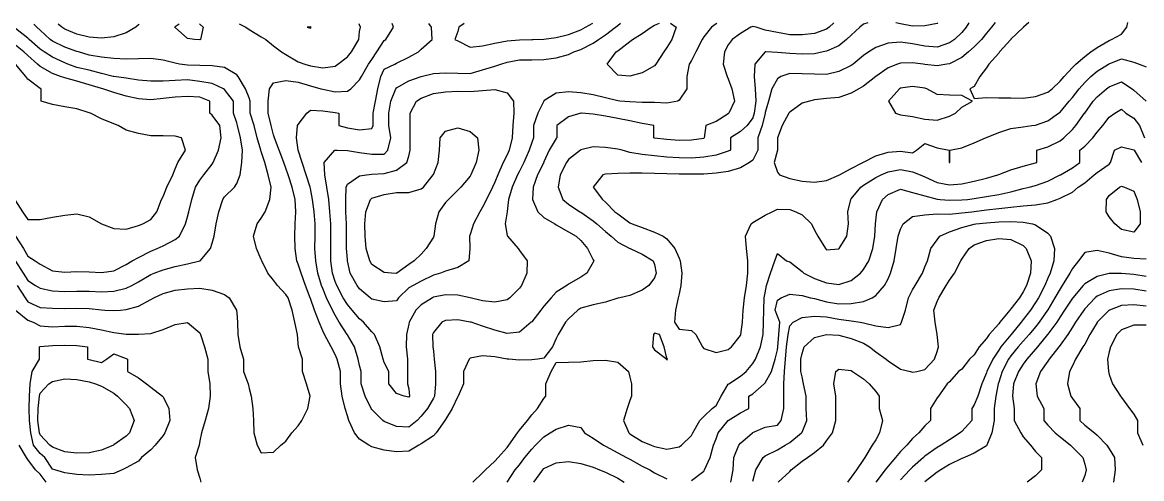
# Model space of a CAD drawing. Header units: inches. Extents: x 450896 to 463247, y 7386701 to 7399440.
# Drawn here: x 454049 to 456717, y 7398342 to 7399429 of the extents above; entities that cross this region are included whole.
import ezdxf

# ---------------------------------------------------------------- set-up
doc = ezdxf.new("R2010")
doc.units = ezdxf.units.IN
doc.header["$MEASUREMENT"] = 0

msp = doc.modelspace()

# ---------------------------------------------------------------- linework, layer by layer
for points, elevation in [([(454032.9, 7398860.1), (454051.4, 7398831.7), (454062.2, 7398814.2), (454080.3, 7398802.4), (454091.5, 7398795.8), (454120.7, 7398789.8), (454150, 7398788.3), (454179.3, 7398789.1), (454208.6, 7398788.7), (454237.9, 7398787.4), (454267.2, 7398788.4), (454296.5, 7398795.5), (454310.3, 7398802.4), (454325.8, 7398810.7), (454355, 7398828.5), (454362.9, 7398831.7), (454384.3, 7398839.7), (454413.6, 7398847.7), (454442.9, 7398853.8), (454472.2, 7398860.7), (454472.6, 7398861), (454497.1, 7398890.2), (454501.5, 7398903.2), (454506.3, 7398919.5), (454510.8, 7398948.8), (454517.4, 7398978.1), (454526.7, 7399007.4), (454530.8, 7399013.3), (454554.7, 7399036.7), (454560.1, 7399045.6), (454568, 7399066), (454572.1, 7399095.2), (454573.7, 7399124.5), (454569.1, 7399153.8), (454562.1, 7399183.1), (454560.1, 7399189.7), (454552.5, 7399212.4), (454552.5, 7399241.7), (454530.8, 7399269.5), (454528.4, 7399271), (454501.5, 7399283.1), (454472.2, 7399288.5), (454442.9, 7399291.9), (454413.6, 7399290.7), (454384.3, 7399288.8), (454355, 7399288.7), (454325.8, 7399291.6), (454296.5, 7399295.9), (454267.2, 7399299.8), (454265.3, 7399300.3), (454237.9, 7399307.3), (454208.6, 7399314.9), (454179.3, 7399321.9), (454157.4, 7399329.5), (454150, 7399332.4), (454120.7, 7399346.1), (454101.2, 7399358.8), (454091.5, 7399365.6), (454065.3, 7399388.1), (454062.2, 7399391.1), (454032.9, 7399414.8)], 820), ([(454037, 7398802.4), (454055.5, 7398773.1), (454062.2, 7398763.6), (454091.5, 7398750.2), (454120.7, 7398748.3), (454150, 7398747.6), (454179.3, 7398748.6), (454208.6, 7398747.6), (454237.9, 7398744.2), (454245.3, 7398743.8), (454267.2, 7398742.4), (454283.2, 7398743.8), (454296.5, 7398744.9), (454325.8, 7398753.2), (454355, 7398768.5), (454362.8, 7398773.1), (454384.3, 7398783), (454413.6, 7398790.9), (454442.9, 7398794.4), (454472.2, 7398795.8), (454501.5, 7398791.5), (454530.8, 7398781), (454542.3, 7398773.1), (454559.4, 7398743.8), (454560.1, 7398736.6), (454562, 7398714.5), (454562.8, 7398685.2), (454567.2, 7398655.9), (454576.5, 7398626.7), (454576.5, 7398597.4), (454586.9, 7398568.1), (454589.3, 7398556.5), (454594.5, 7398538.8), (454598, 7398509.5), (454600, 7398480.2), (454601.1, 7398450.9), (454608.8, 7398421.6), (454618.6, 7398403.3), (454647.9, 7398405.2), (454665.1, 7398421.6), (454677.2, 7398431.7), (454691.2, 7398450.9), (454706.5, 7398467.5), (454715.4, 7398480.2), (454729.2, 7398509.5), (454735.3, 7398538.8), (454726.3, 7398568.1), (454717.1, 7398597.4), (454717.1, 7398626.7), (454707.3, 7398655.9), (454706.5, 7398665.2), (454704.6, 7398685.2), (454698.7, 7398714.5), (454692.2, 7398743.8), (454682.2, 7398773.1), (454677.2, 7398781), (454656.9, 7398802.4), (454647.9, 7398815), (454634.5, 7398831.7), (454619.9, 7398861), (454618.6, 7398864.3), (454606.9, 7398890.2), (454600.2, 7398919.5), (454608.4, 7398948.8), (454618.6, 7398962.6), (454627.9, 7398978.1), (454638.9, 7399007.4), (454641.9, 7399036.7), (454635, 7399066), (454626.9, 7399095.2), (454618.6, 7399121.2), (454617.7, 7399124.5), (454608.9, 7399153.8), (454601.3, 7399183.1), (454592.1, 7399212.4), (454592.1, 7399241.7), (454589.3, 7399249.7), (454580.6, 7399271), (454563.3, 7399300.3), (454560.1, 7399304.2), (454530.8, 7399321.4), (454501.5, 7399325.6), (454472.2, 7399326.7), (454442.9, 7399326.9), (454423.2, 7399329.5), (454413.6, 7399331.6), (454384.3, 7399338.7), (454355, 7399342.9), (454325.8, 7399342.1), (454296.5, 7399341.2), (454267.2, 7399342.7), (454237.9, 7399345.9), (454208.6, 7399351.2), (454182.7, 7399358.8), (454179.3, 7399359.9), (454150, 7399369.8), (454120.7, 7399384.1), (454115.1, 7399388.1), (454091.5, 7399410.2), (454083.7, 7399417.4), (454076.4, 7399424.7)], 840), ([(454319.9, 7399417.4), (454296.5, 7399404.5), (454267.2, 7399394.3), (454237.9, 7399391.3), (454208.6, 7399393.7), (454179.3, 7399400.9), (454150, 7399412.9), (454143.5, 7399417.4), (454134.7, 7399424.8)], 860), ([(454327.5, 7399425.1), (454325.8, 7399423.2), (454319.9, 7399417.4)], 860), ([(454474, 7399388.1), (454472.2, 7399387.3), (454459.4, 7399388.1), (454442.9, 7399391), (454413.6, 7399416.7), (454412.7, 7399417.4), (454413.6, 7399419.3), (454422.4, 7399425.3)], 860), ([(454471.5, 7399425.4), (454472.2, 7399425), (454479.7, 7399417.4), (454474, 7399388.1)], 860), ([(454566, 7399425.5), (454581.8, 7399417.4), (454589.3, 7399411.9), (454618.6, 7399394.6), (454629.5, 7399388.1), (454647.9, 7399373.3), (454666.7, 7399358.8), (454677.2, 7399352.2), (454706.5, 7399335.3), (454722.4, 7399329.5), (454735.8, 7399325.2), (454765.1, 7399320.7), (454794.4, 7399324.4), (454801.2, 7399329.5), (454823.6, 7399347.1), (454833.4, 7399358.8), (454850.6, 7399388.1), (454852.9, 7399407.1), (454854.7, 7399417.4), (454852.9, 7399423.2), (454852, 7399426)], 840), ([(454994.2, 7398421.6), (454970.1, 7398407.5), (454940.8, 7398406.3), (454911.5, 7398409.6), (454882.2, 7398417.9), (454874.5, 7398421.6), (454852.9, 7398436.3), (454840.6, 7398450.9), (454827.4, 7398480.2), (454823.6, 7398491.5), (454818.1, 7398509.5), (454811.2, 7398538.8), (454807.6, 7398568.1), (454807.6, 7398597.4), (454799.6, 7398626.7), (454794.4, 7398638.1), (454784.8, 7398655.9), (454769.3, 7398685.2), (454765.1, 7398694.5), (454756.5, 7398714.5), (454745.6, 7398743.8), (454735.8, 7398771.3), (454735.1, 7398773.1), (454724.1, 7398802.4), (454713.3, 7398831.7), (454706.5, 7398853), (454703, 7398861), (454699.1, 7398890.2), (454698.2, 7398919.5), (454699.4, 7398948.8), (454701, 7398978.1), (454699, 7399007.4), (454692.3, 7399036.7), (454682.8, 7399066), (454677.2, 7399081.5), (454672.2, 7399095.2), (454660.8, 7399124.5), (454650, 7399153.8), (454647.9, 7399160.8), (454641.8, 7399183.1), (454635, 7399212.4), (454635, 7399241.7), (454637.9, 7399271), (454647.9, 7399285.1), (454677.2, 7399290.6), (454706.5, 7399286.8), (454735.8, 7399277.8), (454760.5, 7399271), (454765.1, 7399269.6), (454794.4, 7399263.3), (454823.6, 7399265.3), (454832, 7399271), (454852.9, 7399292.2), (454857.6, 7399300.3), (454874, 7399329.5), (454882.2, 7399340.6), (454893.6, 7399358.8), (454911.5, 7399385.7), (454915.3, 7399388.1), (454933.9, 7399417.4), (454930.5, 7399426.1)], 860), ([(454989.6, 7398480.2), (454970.1, 7398464.4), (454940.8, 7398466.6), (454911.5, 7398477.9), (454908.4, 7398480.2), (454882.2, 7398506.6), (454880.3, 7398509.5), (454866.1, 7398538.8), (454856.6, 7398568.1), (454856.6, 7398597.4), (454852.9, 7398611.8), (454849.4, 7398626.7), (454840.5, 7398655.9), (454823.6, 7398684.9), (454823.4, 7398685.2), (454804.1, 7398714.5), (454794.4, 7398731.6), (454788.4, 7398743.8), (454773.6, 7398773.1), (454765.1, 7398795), (454762.3, 7398802.4), (454753.5, 7398831.7), (454748.3, 7398861), (454746.4, 7398890.2), (454746.8, 7398919.5), (454746.7, 7398948.8), (454744.4, 7398978.1), (454740.8, 7399007.4), (454735.8, 7399033.4), (454735.1, 7399036.7), (454725.5, 7399066), (454716.1, 7399095.2), (454706.5, 7399124.4), (454706.4, 7399124.5), (454702.2, 7399153.8), (454704.5, 7399183.1), (454706.5, 7399185.4), (454727.4, 7399212.4), (454735.8, 7399220.3), (454765.1, 7399218.2), (454794.4, 7399214.3), (454803, 7399212.4), (454803, 7399183.1), (454823.6, 7399177.8), (454852.9, 7399173.2), (454882.2, 7399176), (454885.4, 7399183.1), (454885.4, 7399212.4), (454891, 7399241.7), (454896.1, 7399271), (454903.5, 7399300.3), (454911.5, 7399317.6), (454936.4, 7399329.5), (454940.8, 7399331.6), (454970.1, 7399346), (454992.9, 7399358.8), (454999.4, 7399365.2), (455025.6, 7399388.1), (455023.9, 7399417.4), (455017.8, 7399426.3)], 880), ([(454735.8, 7399415.6), (454737.2, 7399417.4), (454735.8, 7399418.4), (454727.5, 7399417.4), (454735.8, 7399415.6)], 820), ([(454971.5, 7398538.8), (454970.1, 7398536.5), (454958.8, 7398538.8), (454940.8, 7398545.1), (454922.6, 7398568.1), (454922.6, 7398597.4), (454911.5, 7398619.1), (454909.2, 7398626.7), (454901.2, 7398655.9), (454888.4, 7398685.2), (454882.2, 7398691.5), (454862.2, 7398714.5), (454852.9, 7398722.5), (454834.8, 7398743.8), (454823.6, 7398757), (454813.5, 7398773.1), (454798.2, 7398802.4), (454794.4, 7398811.8), (454787.9, 7398831.7), (454784.6, 7398861), (454784, 7398890.2), (454784.4, 7398919.5), (454784, 7398948.8), (454781.7, 7398978.1), (454779.2, 7399007.4), (454774.5, 7399036.7), (454770, 7399066), (454768.2, 7399095.2), (454794, 7399124.5), (454794.4, 7399124.7), (454799.6, 7399124.5), (454823.6, 7399123.8), (454852.9, 7399119.4), (454882.2, 7399115), (454911.5, 7399115.5), (454920, 7399124.5), (454927.3, 7399153.8), (454922.1, 7399183.1), (454922.1, 7399212.4), (454927.5, 7399241.7), (454938.8, 7399271), (454940.8, 7399273.5), (454970.1, 7399289.6), (454999.4, 7399300.2), (454999.6, 7399300.3), (455028.6, 7399307.6), (455057.9, 7399308.8), (455087.2, 7399308.2), (455116.5, 7399307.6), (455145.8, 7399315.8), (455175.1, 7399324.4), (455189.7, 7399329.5), (455204.4, 7399334.4), (455233.7, 7399339.9), (455262.9, 7399340.1), (455292.2, 7399341), (455321.5, 7399344.7), (455350.8, 7399352.9), (455363.2, 7399358.8), (455380.1, 7399364.6), (455409.4, 7399379.4), (455422, 7399388.1), (455438.7, 7399399.3), (455462.3, 7399417.4), (455468, 7399421.6), (455474.9, 7399427)], 900), ([(455704.5, 7399427.4), (455702.3, 7399426), (455691.4, 7399417.4), (455673, 7399394.4), (455669.1, 7399388.1), (455654.5, 7399358.8), (455643.7, 7399338.5), (455638.6, 7399329.5), (455632.3, 7399300.3), (455632.9, 7399271), (455614.4, 7399243.5), (455611.1, 7399241.7), (455585.1, 7399236.8), (455555.8, 7399238.3), (455526.5, 7399238.2), (455497.2, 7399239.6), (455473.3, 7399241.7), (455468, 7399242.2), (455438.7, 7399249.6), (455409.4, 7399256.1), (455380.1, 7399261.4), (455350.8, 7399263.9), (455321.5, 7399260.6), (455292.2, 7399242.1), (455291.9, 7399241.7), (455277.4, 7399212.4), (455266.9, 7399183.1), (455266.9, 7399153.8), (455262.9, 7399143), (455256.8, 7399124.5), (455244.3, 7399095.2), (455233.7, 7399074.5), (455229.4, 7399066), (455216.1, 7399036.7), (455207.6, 7399007.4), (455204.4, 7398978.4), (455204.3, 7398978.1), (455200.1, 7398948.8), (455204.4, 7398921.2), (455204.9, 7398919.5), (455230.9, 7398890.2), (455233.7, 7398885.8), (455251.9, 7398861), (455251, 7398831.7), (455238.3, 7398802.4), (455233.7, 7398796), (455210.5, 7398773.1), (455204.4, 7398768.1), (455175.1, 7398762.7), (455145.8, 7398765.7), (455116.7, 7398773.1), (455116.5, 7398773.1), (455087.2, 7398779.1), (455057.9, 7398779.9), (455028.6, 7398774.1), (455026.6, 7398773.1), (454999.4, 7398755.8), (454987, 7398743.8), (454971, 7398714.5), (454970.1, 7398710.5), (454964.4, 7398685.2), (454963.8, 7398655.9), (454966.9, 7398626.7), (454967.1, 7398597.4), (454967.1, 7398568.1), (454970.1, 7398556.4), (454971.5, 7398538.8)], 900), ([(455983.1, 7399427.9), (455971.5, 7399417.4), (455965.8, 7399413), (455936.6, 7399402.9), (455907.3, 7399399.2), (455878, 7399399.5), (455848.7, 7399405.2), (455819.4, 7399410.9), (455798, 7399417.4), (455790.1, 7399419.5), (455785.2, 7399417.4), (455760.8, 7399402.6), (455740.7, 7399388.1), (455731.5, 7399375.4), (455722.5, 7399358.8), (455719.1, 7399329.5), (455729, 7399300.3), (455731.5, 7399294.6), (455740, 7399271), (455745.9, 7399241.7), (455732.5, 7399212.4), (455731.5, 7399211.5), (455702.3, 7399192.9), (455677.9, 7399183.1), (455674.1, 7399153.8), (455673, 7399152.5), (455643.7, 7399148.4), (455614.4, 7399147.8), (455585.1, 7399149.8), (455555.8, 7399153.5), (455553.8, 7399153.8), (455553.8, 7399183.1), (455526.5, 7399188.3), (455497.2, 7399194.2), (455468, 7399199.9), (455438.7, 7399205.7), (455409.4, 7399210.5), (455381.3, 7399212.4), (455380.1, 7399212.5), (455379.7, 7399212.4), (455350.8, 7399204.2), (455322.6, 7399183.1), (455322.6, 7399153.8), (455321.5, 7399152.8), (455304.7, 7399124.5), (455292.2, 7399096.9), (455291.5, 7399095.2), (455277.1, 7399066), (455266.2, 7399036.7), (455264.5, 7399007.4), (455277.5, 7398978.1), (455292.2, 7398963.9), (455317.9, 7398948.8), (455321.5, 7398946.8), (455350.8, 7398930.1), (455368.9, 7398919.5), (455380.1, 7398909.2), (455396, 7398890.2), (455409.4, 7398863.4), (455410.7, 7398861), (455409.4, 7398857.9), (455394.4, 7398831.7), (455380.1, 7398822.4), (455350.8, 7398805.1), (455347, 7398802.4), (455321.5, 7398786), (455309.1, 7398773.1), (455292.2, 7398753.2), (455284.4, 7398743.8), (455262.9, 7398715.6), (455261.8, 7398714.5), (455233.7, 7398691), (455204.4, 7398688.2), (455175.1, 7398696.1), (455145.8, 7398705.5), (455118.5, 7398714.5), (455116.5, 7398715.2), (455087.2, 7398720.7), (455057.9, 7398719.1), (455049.1, 7398714.5), (455028.6, 7398690.3), (455026.7, 7398685.2), (455027.5, 7398655.9), (455028.6, 7398645.9), (455030.9, 7398626.7), (455033.5, 7398597.4), (455033.5, 7398568.1), (455031.2, 7398538.8), (455028.6, 7398533.5), (455014.8, 7398509.5), (454999.4, 7398491), (454989.6, 7398480.2)], 880), ([(456063.8, 7399428), (456053.7, 7399424.9), (456044.6, 7399417.4), (456024.4, 7399398.9), (456013.2, 7399388.1), (455995.1, 7399373.2), (455965.8, 7399360.7), (455957.8, 7399358.8), (455936.6, 7399354.3), (455907.3, 7399353.4), (455878, 7399355.1), (455848.7, 7399357.6), (455820.6, 7399358.8), (455819.4, 7399358.9), (455819, 7399358.8), (455794.9, 7399329.5), (455793.4, 7399300.3), (455795.7, 7399271), (455796.8, 7399241.7), (455793.3, 7399212.4), (455790.1, 7399201.5), (455776.4, 7399183.1), (455760.8, 7399168.9), (455736.6, 7399153.8), (455736.6, 7399124.5), (455731.5, 7399122), (455702.3, 7399112.7), (455673, 7399107.8), (455643.7, 7399105.7), (455614.4, 7399106.1), (455585.1, 7399108), (455555.8, 7399110.8), (455526.5, 7399114.6), (455497.2, 7399119.1), (455478.5, 7399124.5), (455468, 7399127.3), (455438.7, 7399131.2), (455409.4, 7399132.8), (455380.1, 7399125.1), (455379, 7399124.5), (455350.8, 7399102.4), (455345.6, 7399095.2), (455330.7, 7399066), (455326, 7399036.7), (455336.8, 7399007.4), (455350.8, 7398996.2), (455377.9, 7398978.1), (455380.1, 7398976.9), (455409.4, 7398956.1), (455418.4, 7398948.8), (455438.7, 7398931.1), (455452.4, 7398919.5), (455468, 7398905.5), (455497.2, 7398890.4), (455497.6, 7398890.2), (455526.5, 7398876.6), (455552.3, 7398861), (455555.8, 7398852.3), (455559.9, 7398831.7), (455555.8, 7398820.1), (455542.4, 7398802.4), (455526.5, 7398791.3), (455497.2, 7398778.3), (455473.1, 7398773.1), (455468, 7398771.9), (455438.7, 7398762.8), (455409.4, 7398756.2), (455380.1, 7398748.5), (455372.7, 7398743.8), (455350.8, 7398723), (455343.9, 7398714.5), (455325.8, 7398685.2), (455321.5, 7398675.6), (455312.8, 7398655.9), (455292.2, 7398628.8), (455277.9, 7398626.7), (455262.9, 7398624.8), (455233.7, 7398624.5), (455208.2, 7398626.7), (455204.4, 7398626.9), (455175.1, 7398631.9), (455145.8, 7398634.7), (455116.5, 7398629.3), (455114.2, 7398626.7), (455100.1, 7398597.4), (455100.1, 7398568.1), (455087.9, 7398538.8), (455087.2, 7398537.7), (455073.6, 7398509.5), (455057.9, 7398483.3), (455056.1, 7398480.2), (455035.2, 7398450.9), (455028.6, 7398443.9), (454999.4, 7398424.8), (454994.2, 7398421.6)], 860), ([(455102.2, 7399426.4), (455089.6, 7399417.4), (455087.2, 7399407.4), (455080, 7399388.1), (455087.2, 7399385.1), (455116.5, 7399370.1), (455145.8, 7399373.1), (455175.1, 7399379.8), (455204.4, 7399385.1), (455233.7, 7399387.5), (455262.9, 7399388), (455266.1, 7399388.1), (455292.2, 7399389.4), (455321.5, 7399393.3), (455350.8, 7399400.2), (455380.1, 7399411.7), (455390.8, 7399417.4), (455408.3, 7399426.9)], 880), ([(456305, 7399428.4), (456298.7, 7399417.4), (456288, 7399405.2), (456270.2, 7399388.1), (456258.7, 7399380.2), (456229.4, 7399370), (456200.1, 7399372.6), (456170.8, 7399377.8), (456141.6, 7399381.9), (456112.3, 7399379.5), (456083, 7399369.4), (456066.3, 7399358.8), (456053.7, 7399349.8), (456028.9, 7399329.5), (456024.4, 7399326.3), (455995.1, 7399311.7), (455965.8, 7399305), (455936.6, 7399305.9), (455907.3, 7399306.3), (455878, 7399307), (455856.3, 7399300.3), (455848.7, 7399294.5), (455835.2, 7399271), (455827.6, 7399241.7), (455819.4, 7399214.6), (455819.1, 7399212.4), (455811.9, 7399183.1), (455801.8, 7399153.8), (455801.8, 7399124.5), (455790.1, 7399101.1), (455781.7, 7399095.2), (455760.8, 7399082.6), (455731.5, 7399073.9), (455702.3, 7399069.6), (455673, 7399067.6), (455643.7, 7399067.1), (455614.4, 7399067.4), (455585.1, 7399068.2), (455555.8, 7399069.1), (455526.5, 7399069.7), (455497.2, 7399069.8), (455468, 7399068.9), (455438.7, 7399067.7), (455432.7, 7399066), (455409.4, 7399036.7), (455431.4, 7399007.4), (455438.7, 7399000.7), (455461.2, 7398978.1), (455468, 7398972.8), (455497.2, 7398951.4), (455502.6, 7398948.8), (455526.5, 7398940.5), (455555.8, 7398929.6), (455576.6, 7398919.5), (455585.1, 7398913.8), (455604, 7398890.2), (455614.4, 7398867.4), (455617, 7398861), (455621, 7398831.7), (455618.4, 7398802.4), (455614.4, 7398782.3), (455612.2, 7398773.1), (455605.7, 7398743.8), (455603.3, 7398714.5), (455614.4, 7398698.3), (455643.7, 7398695.4), (455654.1, 7398685.2), (455670.2, 7398655.9), (455673, 7398651.9), (455702.3, 7398642.3), (455731.5, 7398649.6), (455739.2, 7398655.9), (455760.8, 7398682.9), (455761.5, 7398685.2), (455765.5, 7398714.5), (455767.1, 7398743.8), (455770, 7398773.1), (455774.7, 7398802.4), (455778.4, 7398831.7), (455778.1, 7398861), (455774.6, 7398890.2), (455772.6, 7398919.5), (455786.1, 7398948.8), (455790.1, 7398952.3), (455819.4, 7398969.8), (455836.3, 7398978.1), (455848.7, 7398983.9), (455878, 7398983.5), (455892.2, 7398978.1), (455907.3, 7398970.3), (455929.6, 7398948.8), (455936.6, 7398933.8), (455944.5, 7398919.5), (455963.1, 7398890.2), (455965.8, 7398887.5), (455995.1, 7398889.3), (455996.1, 7398890.2), (456013.6, 7398919.5), (456017.8, 7398948.8), (456016.7, 7398978.1), (456023.2, 7399007.4), (456024.4, 7399008.6), (456047.3, 7399036.7), (456053.7, 7399041), (456083, 7399059.7), (456095.6, 7399066), (456112.3, 7399072.7), (456141.6, 7399078.9), (456170.8, 7399073.3), (456188.5, 7399066), (456200.1, 7399061), (456229.4, 7399047.5), (456258.7, 7399042.3), (456288, 7399044.4), (456317.3, 7399050.4), (456346.6, 7399057.6), (456373.7, 7399066), (456375.9, 7399066.8), (456405.1, 7399078.1), (456434.4, 7399086.8), (456463.7, 7399094.4), (456466.4, 7399095.2), (456466.4, 7399124.5), (456493, 7399132.4), (456522.3, 7399146.9), (456531.5, 7399153.8), (456551.6, 7399173.6), (456559.7, 7399183.1), (456580.5, 7399212.4), (456580.9, 7399213), (456601.1, 7399241.7), (456610.2, 7399251.8), (456632.9, 7399271), (456639.4, 7399275.8), (456668.7, 7399287.2), (456693.7, 7399271), (456698, 7399267.8), (456727.2, 7399241.7)], 840), ([(455559, 7399329.5), (455555.8, 7399325.6), (455526.5, 7399309.2), (455497.2, 7399300.7), (455468, 7399303.2), (455443, 7399329.5), (455464.6, 7399358.8), (455468, 7399361.6), (455497.2, 7399383.4), (455502.8, 7399388.1), (455526.5, 7399402.9), (455547.6, 7399417.4), (455555.8, 7399422.7), (455567.8, 7399427.2)], 920), ([(455593.9, 7399427.2), (455607.2, 7399417.4), (455596.6, 7399388.1), (455585.1, 7399369.4), (455577.6, 7399358.8), (455559, 7399329.5)], 920), ([(456367.5, 7399428.5), (456359, 7399417.4), (456346.6, 7399403), (456334.9, 7399388.1), (456317.3, 7399370.6), (456304.2, 7399358.8), (456288, 7399345.5), (456258.7, 7399330.7), (456252.1, 7399329.5), (456229.4, 7399325.7), (456200.1, 7399328.9), (456196, 7399329.5), (456170.8, 7399332.9), (456141.6, 7399332), (456134.4, 7399329.5), (456112.3, 7399320.5), (456083.3, 7399300.3), (456083, 7399300), (456053.7, 7399277), (456042.5, 7399271), (456024.4, 7399260.6), (455995.1, 7399250.1), (455965.8, 7399247.4), (455936.6, 7399244.2), (455925.2, 7399241.7), (455907.3, 7399236.8), (455878, 7399215.3), (455876.1, 7399212.4), (455860.2, 7399183.1), (455848.7, 7399154.4), (455848.5, 7399153.8), (455848.5, 7399124.5), (455840.8, 7399095.2), (455848.7, 7399072), (455853.4, 7399066), (455878, 7399057.1), (455907.3, 7399050.7), (455936.6, 7399048.6), (455965.8, 7399052), (455995.1, 7399065), (455996.8, 7399066), (456024.4, 7399080.9), (456052.1, 7399095.2), (456053.7, 7399096.1), (456083, 7399111.5), (456112.3, 7399119.8), (456141.6, 7399122.3), (456170.8, 7399118.3), (456180, 7399124.5), (456200.1, 7399140.4), (456229.4, 7399130), (456257.8, 7399124.5), (456257.8, 7399095.2), (456258.7, 7399095.1), (456259.8, 7399095.2), (456259.8, 7399124.5), (456288, 7399130), (456317.3, 7399142.1), (456344.2, 7399153.8), (456346.6, 7399154.9), (456375.9, 7399167.1), (456405.1, 7399176.4), (456434.4, 7399180.2), (456455.1, 7399183.1), (456463.7, 7399184.3), (456493, 7399194.2), (456518.3, 7399212.4), (456522.3, 7399215.3), (456544.1, 7399241.7), (456551.6, 7399250.4), (456568, 7399271), (456580.9, 7399285.6), (456595.7, 7399300.3), (456610.2, 7399312.5), (456637.7, 7399329.5), (456639.4, 7399330.6), (456668.7, 7399342.3), (456698, 7399334.6), (456710.4, 7399329.5), (456727.3, 7399323)], 820), ([(456231.1, 7399428.3), (456229.4, 7399426.8), (456200.1, 7399420.5), (456170.8, 7399420), (456141.6, 7399425.6), (456130.6, 7399428.1)], 860), ([(456448.1, 7399428.7), (456434.8, 7399417.4), (456434.4, 7399417.1), (456405.1, 7399388.7), (456404.6, 7399388.1), (456378.1, 7399358.8), (456375.9, 7399356), (456352.1, 7399329.5), (456346.6, 7399320.8), (456331.3, 7399300.3), (456317.3, 7399276.6), (456307.4, 7399271), (456317.3, 7399247.8), (456346.6, 7399250.4), (456375.9, 7399249), (456405.1, 7399249.4), (456434.4, 7399248.6), (456463.7, 7399252.7), (456493, 7399262.6), (456503.3, 7399271), (456522.3, 7399289.1), (456531.9, 7399300.3), (456551.6, 7399321.5), (456560.1, 7399329.5), (456580.9, 7399347.9), (456595.5, 7399358.8), (456610.2, 7399369.5), (456639.4, 7399385.7), (456644.7, 7399388.1), (456668.7, 7399401.2), (456680.9, 7399417.4), (456683.6, 7399429.1)], 800), ([(454032.9, 7398919.5), (454052.1, 7398890.2), (454062.2, 7398872.4), (454079.9, 7398861), (454091.5, 7398853.3), (454120.7, 7398837.5), (454150, 7398834.1), (454179.3, 7398835.4), (454208.6, 7398834.5), (454237.9, 7398833.3), (454267.2, 7398836.8), (454296.5, 7398852.3), (454311.1, 7398861), (454325.8, 7398869.3), (454355, 7398884.4), (454370.2, 7398890.2), (454384.3, 7398896.8), (454413.6, 7398912), (454423.9, 7398919.5), (454438.2, 7398948.8), (454442.9, 7398966.1), (454446, 7398978.1), (454452.8, 7399007.4), (454462.1, 7399036.7), (454472.2, 7399052.9), (454481.9, 7399066), (454501.5, 7399091.6), (454503.8, 7399095.2), (454516.8, 7399124.5), (454522.6, 7399153.8), (454519.6, 7399183.1), (454501.5, 7399207.9), (454496, 7399212.4), (454496, 7399241.7), (454472.2, 7399250.9), (454442.9, 7399252.8), (454413.6, 7399250.7), (454384.3, 7399247.5), (454355, 7399244.3), (454325.8, 7399247.3), (454296.5, 7399253), (454267.2, 7399262.3), (454240.7, 7399271), (454237.9, 7399271.8), (454208.6, 7399280.6), (454179.3, 7399289), (454150, 7399296.7), (454140, 7399300.3), (454120.7, 7399307.4), (454091.5, 7399324.2), (454085.5, 7399329.5), (454062.2, 7399349.9), (454052.3, 7399358.8), (454032.9, 7399374.8)], 800), ([(454032.9, 7399004.3), (454049.2, 7398978.1), (454062.2, 7398959.3), (454091.5, 7398959.5), (454120.7, 7398964.9), (454150, 7398969.4), (454179.3, 7398972.7), (454208.6, 7398965.9), (454237.9, 7398948.8), (454237.9, 7398948.8), (454267.2, 7398938), (454296.5, 7398936.3), (454325.8, 7398944.8), (454336.4, 7398948.8), (454355, 7398959.4), (454369.3, 7398978.1), (454381, 7399007.4), (454384.3, 7399014.2), (454393.3, 7399036.7), (454407.4, 7399066), (454413.6, 7399080.4), (454419.9, 7399095.2), (454437.5, 7399124.5), (454428, 7399153.8), (454413.6, 7399157.7), (454384.3, 7399158.8), (454355, 7399158.8), (454325.8, 7399164.2), (454296.5, 7399172), (454277.1, 7399183.1), (454267.2, 7399187.6), (454237.9, 7399199.4), (454211.2, 7399212.4), (454208.6, 7399213.3), (454179.3, 7399222.8), (454150, 7399227.8), (454120.7, 7399233.2), (454094.1, 7399241.7), (454094.1, 7399271), (454091.5, 7399271.9), (454062.2, 7399293.9), (454057.4, 7399300.3), (454033, 7399329.5)], 780), ([(454945.9, 7398773.1), (454940.8, 7398766), (454911.5, 7398763.5), (454882.2, 7398769.7), (454877.9, 7398773.1), (454852.9, 7398794.4), (454847, 7398802.4), (454830.3, 7398831.7), (454824, 7398861), (454823.6, 7398864.2), (454821.6, 7398890.2), (454821.2, 7398919.5), (454821.4, 7398948.8), (454819.8, 7398978.1), (454819.6, 7399007.4), (454820.4, 7399036.7), (454823.6, 7399044), (454852.9, 7399063.4), (454869, 7399066), (454882.2, 7399067.4), (454911.5, 7399068.8), (454940.8, 7399076.7), (454965.3, 7399095.2), (454970.1, 7399110.5), (454973.5, 7399124.5), (454973.4, 7399153.8), (454973.3, 7399183.1), (454973.3, 7399212.4), (454988.8, 7399241.7), (454999.4, 7399248.4), (455028.6, 7399259.4), (455057.9, 7399263.7), (455087.2, 7399265), (455116.5, 7399264.7), (455145.8, 7399266.7), (455175.1, 7399268.9), (455204.4, 7399261.6), (455219.4, 7399241.7), (455220.2, 7399212.4), (455217.7, 7399183.1), (455216.7, 7399153.8), (455209.4, 7399124.5), (455204.4, 7399113.9), (455195, 7399095.2), (455182.4, 7399066), (455175.1, 7399048.7), (455169.4, 7399036.7), (455154.9, 7399007.4), (455145.8, 7398989), (455139.2, 7398978.1), (455123.9, 7398948.8), (455116.5, 7398923.8), (455115, 7398919.5), (455115.4, 7398890.2), (455113.1, 7398861), (455087.2, 7398844.9), (455057.9, 7398836.4), (455046, 7398831.7), (455028.6, 7398826.8), (454999.4, 7398812.6), (454980.3, 7398802.4), (454970.1, 7398796.4), (454945.9, 7398773.1)], 920), ([(456258.7, 7399206), (456273.3, 7399212.4), (456288, 7399227.1), (456313.2, 7399241.7), (456288, 7399255.1), (456258.7, 7399255.7), (456229.4, 7399257.5), (456204.6, 7399271), (456200.1, 7399272.3), (456170.8, 7399276.4), (456141.6, 7399272.5), (456139.1, 7399271), (456113.4, 7399241.7), (456129.9, 7399212.4), (456141.6, 7399209), (456170.8, 7399204.7), (456200.1, 7399198.6), (456229.4, 7399195.9), (456258.7, 7399206)], 800), ([(455122.5, 7398333.8), (455145.8, 7398355.8), (455152.8, 7398363.1), (455175.1, 7398383.5), (455183, 7398392.4), (455204.4, 7398416.1), (455208.7, 7398421.6), (455229.4, 7398450.9), (455233.7, 7398457.2), (455252.7, 7398480.2), (455262.9, 7398494.3), (455276.7, 7398509.5), (455292.2, 7398532.9), (455296.6, 7398538.8), (455296.6, 7398568.1), (455309.3, 7398597.4), (455321.5, 7398618.6), (455350.8, 7398619.7), (455380.1, 7398620.7), (455409.4, 7398623.8), (455438.7, 7398624.2), (455468, 7398619.5), (455493.6, 7398597.4), (455497.2, 7398583.9), (455500.9, 7398568.1), (455500.9, 7398538.8), (455497.2, 7398528.2), (455490.5, 7398509.5), (455482.1, 7398480.2), (455494.7, 7398450.9), (455497.2, 7398448.9), (455526.5, 7398430.7), (455547.7, 7398421.6), (455555.8, 7398418.7), (455585.1, 7398412.6), (455614.4, 7398418), (455619.7, 7398421.6), (455643.7, 7398444.8), (455646.9, 7398450.9), (455663.7, 7398480.2), (455673, 7398490.3), (455693.3, 7398509.5), (455702.3, 7398516.6), (455714.3, 7398538.8), (455731.5, 7398567.3), (455732.8, 7398568.1), (455760.8, 7398586.3), (455773.9, 7398597.4), (455790.1, 7398616.2), (455796.3, 7398626.7), (455807.9, 7398655.9), (455814.8, 7398685.2), (455815.6, 7398714.5), (455816.4, 7398743.8), (455817, 7398773.1), (455819.4, 7398784.8), (455822.8, 7398802.4), (455831.9, 7398831.7), (455842.3, 7398861), (455848.7, 7398878.4), (455870, 7398861), (455878, 7398858.3), (455907.3, 7398835.2), (455911.5, 7398831.7), (455936.6, 7398818.8), (455965.8, 7398808.3), (455995.1, 7398804.6), (456024.4, 7398814.3), (456046.7, 7398831.7), (456053.7, 7398840), (456066.2, 7398861), (456075.6, 7398890.2), (456080.5, 7398919.5), (456082.2, 7398948.8), (456083, 7398956.2), (456085.6, 7398978.1), (456099.2, 7399007.4), (456112.3, 7399018.7), (456141.6, 7399031.7), (456170.8, 7399023.6), (456200.1, 7399015.5), (456229.4, 7399008), (456236.2, 7399007.4), (456258.7, 7399005.5), (456288, 7399006.2), (456301.6, 7399007.4), (456317.3, 7399009.1), (456346.6, 7399013.9), (456375.9, 7399019.4), (456405.1, 7399025.5), (456434.4, 7399033.4), (456448.8, 7399036.7), (456463.7, 7399040.7), (456493, 7399050.6), (456522.3, 7399065.6), (456523, 7399066), (456551.6, 7399082.9), (456569.4, 7399095.2), (456569.4, 7399124.5), (456580.9, 7399134.5), (456600.1, 7399153.8), (456610.2, 7399167.3), (456623.8, 7399183.1), (456639.4, 7399202.9), (456652.8, 7399212.4), (456668.7, 7399222.2), (456678.7, 7399212.4), (456698, 7399200.7), (456711.8, 7399183.1), (456723.5, 7399153.8)], 860), ([(454941.6, 7398831.7), (454940.8, 7398831), (454928.6, 7398831.7), (454911.5, 7398832.9), (454882.2, 7398852.3), (454876.8, 7398861), (454868.1, 7398890.2), (454866.1, 7398919.5), (454865.6, 7398948.8), (454867.6, 7398978.1), (454879.1, 7399007.4), (454882.2, 7399010.2), (454911.5, 7399019.4), (454940.8, 7399023.4), (454970.1, 7399023.9), (454999.4, 7399032.2), (455005.4, 7399036.7), (455028.3, 7399066), (455028.6, 7399066.8), (455040, 7399095.2), (455042.9, 7399124.5), (455044.9, 7399153.8), (455057.9, 7399169.7), (455087.2, 7399178.1), (455116.5, 7399168.9), (455134.1, 7399153.8), (455136.6, 7399124.5), (455130.5, 7399095.2), (455118, 7399066), (455116.5, 7399063), (455094.2, 7399036.7), (455087.2, 7399029), (455064.5, 7399007.4), (455057.9, 7399000.1), (455041.6, 7398978.1), (455033.6, 7398948.8), (455029.6, 7398919.5), (455028.6, 7398917.6), (455011.6, 7398890.2), (454999.4, 7398877.2), (454983.2, 7398861), (454970.1, 7398852.5), (454941.6, 7398831.7)], 940), ([(455643.7, 7398337.3), (455673, 7398360.1), (455674.8, 7398363.1), (455688.4, 7398392.4), (455696.5, 7398421.6), (455702.3, 7398436.9), (455707.7, 7398450.9), (455731.1, 7398480.2), (455731.5, 7398480.6), (455760.8, 7398499), (455780.3, 7398509.5), (455780.3, 7398538.8), (455790.1, 7398544.5), (455817.3, 7398568.1), (455819.4, 7398570.6), (455834.3, 7398597.4), (455843.5, 7398626.7), (455848.7, 7398648.6), (455849.5, 7398655.9), (455852.1, 7398685.2), (455854.6, 7398714.5), (455848.7, 7398729.5), (455843.1, 7398743.8), (455848.7, 7398767), (455857.4, 7398773.1), (455878, 7398781.8), (455907.3, 7398778.4), (455927.2, 7398773.1), (455936.6, 7398771.1), (455965.8, 7398763.4), (455995.1, 7398758.9), (456024.4, 7398759.1), (456053.7, 7398763.8), (456074.4, 7398773.1), (456083, 7398778.7), (456104, 7398802.4), (456112.3, 7398818.2), (456118.2, 7398831.7), (456126.6, 7398861), (456131.5, 7398890.2), (456136.2, 7398919.5), (456141.6, 7398936.4), (456148.2, 7398948.8), (456170.8, 7398966.4), (456200.1, 7398970.6), (456229.4, 7398972.8), (456258.7, 7398972.5), (456288, 7398975.4), (456311.7, 7398978.1), (456317.3, 7398978.7), (456346.6, 7398982.3), (456375.9, 7398985.8), (456405.1, 7398989.1), (456434.4, 7398992.2), (456463.7, 7398994.5), (456493, 7398999.3), (456514.3, 7399007.4), (456522.3, 7399010.4), (456551.6, 7399024.9), (456565.4, 7399036.7), (456580.9, 7399047), (456603.6, 7399066), (456610.2, 7399071.1), (456639.4, 7399090.9), (456642.7, 7399095.2), (456651.6, 7399124.5), (456668.7, 7399132.2), (456698, 7399125.6), (456698.5, 7399124.5), (456716.5, 7399095.2)], 880), ([(456712.9, 7398948.8), (456698, 7398929.3), (456668.7, 7398936), (456652.6, 7398948.8), (456639.4, 7398965.8), (456632.1, 7398978.1), (456632.9, 7399007.4), (456639.4, 7399016.5), (456664, 7399036.7), (456668.7, 7399038.7), (456676, 7399036.7), (456698, 7399026.6), (456705.9, 7399007.4), (456713.4, 7398978.1), (456712.9, 7398948.8)], 900), ([(455737.9, 7398333.8), (455742.9, 7398363.1), (455744.5, 7398392.4), (455756.7, 7398421.6), (455760.8, 7398426.9), (455788.8, 7398450.9), (455790.1, 7398451.8), (455819.4, 7398465.1), (455848.7, 7398469.5), (455857.7, 7398480.2), (455863.6, 7398509.5), (455863.6, 7398538.8), (455864.2, 7398568.1), (455865.4, 7398597.4), (455867.5, 7398626.7), (455870.4, 7398655.9), (455873.9, 7398685.2), (455878, 7398705.9), (455885.7, 7398714.5), (455907.3, 7398725.9), (455936.6, 7398728.8), (455965.8, 7398727.2), (455995.1, 7398722.2), (456024.4, 7398718.1), (456046, 7398714.5), (456053.7, 7398713), (456083, 7398706.4), (456112.3, 7398702.2), (456141.6, 7398709.7), (456144, 7398714.5), (456153.7, 7398743.8), (456161.1, 7398773.1), (456170.8, 7398792.1), (456176.7, 7398802.4), (456194.4, 7398831.7), (456200.1, 7398846.5), (456206.6, 7398861), (456214.4, 7398890.2), (456229.4, 7398911.4), (456236, 7398919.5), (456258.7, 7398930.1), (456288, 7398940.5), (456317.3, 7398948.2), (456321.3, 7398948.8), (456346.6, 7398951.6), (456375.9, 7398954.3), (456405.1, 7398955), (456434.4, 7398953.1), (456456.6, 7398948.8), (456463.7, 7398946.6), (456493, 7398926.8), (456499.2, 7398919.5), (456508.8, 7398890.2), (456507.3, 7398861), (456498.2, 7398831.7), (456493, 7398819.8), (456485.9, 7398802.4), (456470.5, 7398773.1), (456463.7, 7398761.8), (456451.7, 7398743.8), (456434.4, 7398721), (456429.2, 7398714.5), (456405.3, 7398685.2), (456405.1, 7398685), (456381, 7398655.9), (456375.9, 7398648), (456362, 7398626.7), (456347.7, 7398597.4), (456346.6, 7398594.2), (456335.7, 7398568.1), (456325.8, 7398538.8), (456317.3, 7398517.8), (456311.8, 7398509.5), (456311.8, 7398480.2), (456288, 7398454.6), (456283.7, 7398450.9), (456258.7, 7398434.6), (456239.1, 7398421.6), (456229.4, 7398416), (456200.1, 7398395.4), (456196.6, 7398392.4), (456170.8, 7398369.8), (456164.1, 7398363.1), (456141.6, 7398339.4)], 900), ([(455790.1, 7398336), (455797.1, 7398363.1), (455814.7, 7398392.4), (455819.4, 7398396.5), (455848.7, 7398411.1), (455867.3, 7398421.6), (455878, 7398428), (455906.3, 7398450.9), (455907.3, 7398453), (455918.9, 7398480.2), (455917.1, 7398509.5), (455917.1, 7398538.8), (455910.8, 7398568.1), (455907.3, 7398584.8), (455904.6, 7398597.4), (455904.6, 7398626.7), (455907.3, 7398639.9), (455912.3, 7398655.9), (455936.6, 7398678.5), (455965.8, 7398685.2), (455995.1, 7398683.9), (456024.4, 7398675.7), (456053.7, 7398665.1), (456068.3, 7398655.9), (456083, 7398644), (456107.6, 7398626.7), (456112.3, 7398622.7), (456141.6, 7398602.9), (456165.7, 7398597.4), (456170.8, 7398595.8), (456180.5, 7398597.4), (456200.1, 7398602.3), (456222.9, 7398626.7), (456229.4, 7398644.7), (456232.2, 7398655.9), (456229.6, 7398685.2), (456229.4, 7398685.8), (456224.6, 7398714.5), (456221.7, 7398743.8), (456229.4, 7398764.3), (456233.3, 7398773.1), (456250.4, 7398802.4), (456258.7, 7398814.7), (456270.5, 7398831.7), (456285.5, 7398861), (456288, 7398865.3), (456305.8, 7398890.2), (456317.3, 7398898.9), (456346.6, 7398909.3), (456375.9, 7398914.2), (456405.1, 7398911.6), (456434.4, 7398897.2), (456441.6, 7398890.2), (456453.1, 7398861), (456451.7, 7398831.7), (456442.1, 7398802.4), (456434.4, 7398787.1), (456425.8, 7398773.1), (456405.1, 7398746.7), (456402.6, 7398743.8), (456378.7, 7398714.5), (456375.9, 7398711), (456352.8, 7398685.2), (456346.6, 7398676.1), (456329.3, 7398655.9), (456317.3, 7398636.9), (456306.1, 7398626.7), (456288, 7398602.7), (456280.1, 7398597.4), (456258.7, 7398572.8), (456253.1, 7398568.1), (456232.7, 7398538.8), (456229.4, 7398534.5), (456213.7, 7398509.5), (456213.7, 7398480.2), (456200.1, 7398468.1), (456185.9, 7398450.9), (456170.8, 7398437.5), (456156.6, 7398421.6), (456141.6, 7398406.5), (456129.6, 7398392.4), (456112.3, 7398371.6), (456105.6, 7398363.1), (456083, 7398333.8)], 920), ([(456727.3, 7398864.6), (456698, 7398866.7), (456668.7, 7398870.5), (456639.4, 7398879.2), (456610.2, 7398885.6), (456580.9, 7398880.5), (456565.9, 7398861), (456551.6, 7398843), (456545.7, 7398831.7), (456527.5, 7398802.4), (456522.3, 7398794.6), (456509.7, 7398773.1), (456493, 7398744.6), (456492.5, 7398743.8), (456472.2, 7398714.5), (456463.7, 7398703.7), (456448.8, 7398685.2), (456434.4, 7398669.4), (456422.2, 7398655.9), (456405.1, 7398634.7), (456399.6, 7398626.7), (456384, 7398597.4), (456375.9, 7398571.7), (456374.6, 7398568.1), (456368.9, 7398538.8), (456365.2, 7398509.5), (456365.2, 7398480.2), (456359.7, 7398450.9), (456347.8, 7398421.6), (456346.6, 7398420.2), (456317.3, 7398402.6), (456294.4, 7398392.4), (456288, 7398390), (456258.7, 7398376.1), (456238, 7398363.1), (456229.4, 7398357.4), (456200.1, 7398334.5)], 880), ([(456727.3, 7398823.5), (456698, 7398828.5), (456668.7, 7398830.7), (456639.4, 7398830.5), (456610.2, 7398823.9), (456580.9, 7398806.3), (456577.2, 7398802.4), (456552.2, 7398773.1), (456551.6, 7398772.3), (456532.9, 7398743.8), (456522.3, 7398727.5), (456514.1, 7398714.5), (456493, 7398685.9), (456492.5, 7398685.2), (456468.4, 7398655.9), (456463.7, 7398650.6), (456442.7, 7398626.7), (456434.4, 7398615.2), (456422.8, 7398597.4), (456411.3, 7398568.1), (456409, 7398538.8), (456413, 7398509.5), (456413, 7398480.2), (456428.4, 7398450.9), (456434.4, 7398441.7), (456451.9, 7398421.6), (456463.7, 7398407.1), (456477.8, 7398392.4), (456478.3, 7398363.1), (456463.7, 7398349), (456443.8, 7398333.8)], 860), ([(456727.3, 7398788.9), (456698, 7398793.1), (456668.7, 7398794.2), (456639.4, 7398789.3), (456610.2, 7398776.6), (456605.6, 7398773.1), (456580.9, 7398746.4), (456579, 7398743.8), (456559.1, 7398714.5), (456551.6, 7398702.7), (456540.6, 7398685.2), (456522.3, 7398659.8), (456519.3, 7398655.9), (456496.4, 7398626.7), (456493, 7398621.7), (456475.6, 7398597.4), (456464.1, 7398568.1), (456467.3, 7398538.8), (456483.6, 7398509.5), (456483.6, 7398480.2), (456493, 7398469.1), (456510.1, 7398450.9), (456522.3, 7398441.3), (456547, 7398421.6), (456551.6, 7398417.1), (456576.1, 7398392.4), (456580.9, 7398376.7), (456584.4, 7398363.1), (456580.9, 7398349.2), (456575.2, 7398333.8)], 840), ([(456727.3, 7398753), (456698, 7398756), (456668.7, 7398754.9), (456640.3, 7398743.8), (456639.4, 7398743.3), (456610.7, 7398714.5), (456610.2, 7398713.8), (456593.1, 7398685.2), (456580.9, 7398662.8), (456576.7, 7398655.9), (456559, 7398626.7), (456551.6, 7398611.1), (456544.9, 7398597.4), (456539.7, 7398568.1), (456547.7, 7398538.8), (456551.6, 7398533.1), (456568.9, 7398509.5), (456568.9, 7398480.2), (456580.9, 7398469.8), (456603.9, 7398450.9), (456610.2, 7398445.4), (456633.3, 7398421.6), (456639.4, 7398412.7), (456651.5, 7398392.4), (456653.7, 7398363.1), (456649.7, 7398333.8)], 820), ([(454033, 7398743.8), (454062.2, 7398720), (454074.7, 7398714.5), (454091.5, 7398706), (454120.7, 7398704.1), (454150, 7398705), (454179.3, 7398705.2), (454208.6, 7398702.3), (454237.9, 7398696.6), (454267.2, 7398690.6), (454296.5, 7398686.6), (454325.8, 7398686), (454355, 7398687.7), (454384.3, 7398697.3), (454413.6, 7398709.1), (454442.9, 7398714.2), (454472.2, 7398689.4), (454474, 7398685.2), (454483.4, 7398655.9), (454491.2, 7398626.7), (454491.2, 7398597.4), (454495.9, 7398568.1), (454496.6, 7398538.8), (454492.4, 7398509.5), (454484.8, 7398480.2), (454476.3, 7398450.9), (454472.2, 7398432.4), (454470.1, 7398421.6), (454461.2, 7398392.4), (454465.8, 7398363.1), (454472.2, 7398343.4), (454474.1, 7398333.8)], 860), ([(456727.3, 7398707.9), (456698, 7398708), (456668.7, 7398696.7), (456657.3, 7398685.2), (456642.4, 7398655.9), (456639.4, 7398644.2), (456635.2, 7398626.7), (456637.6, 7398597.4), (456639.4, 7398590), (456647.2, 7398568.1), (456665.8, 7398538.8), (456668.7, 7398535.1), (456687.4, 7398509.5), (456698, 7398495.7), (456706.9, 7398480.2), (456706.9, 7398450.9), (456719.6, 7398421.6)], 800), ([(455585.1, 7398624.7), (455586.3, 7398626.7), (455585.1, 7398628.9), (455578.6, 7398655.9), (455567.7, 7398685.2), (455555.8, 7398688.3), (455552.9, 7398685.2), (455551.1, 7398655.9), (455555.8, 7398648.8), (455584.9, 7398626.7), (455585.1, 7398624.7)], 840), ([(454287, 7398363.1), (454267.2, 7398354.4), (454237.9, 7398351.6), (454208.6, 7398350.5), (454179.3, 7398352), (454150, 7398356.1), (454126.5, 7398363.1), (454120.7, 7398364.8), (454102.4, 7398392.4), (454091.5, 7398402.3), (454075.8, 7398421.6), (454069, 7398450.9), (454065.9, 7398480.2), (454065.4, 7398509.5), (454066.5, 7398538.8), (454067.7, 7398568.1), (454072.5, 7398597.4), (454089.9, 7398626.7), (454089.9, 7398655.9), (454091.5, 7398657), (454120.7, 7398659), (454150, 7398660), (454179.3, 7398659), (454204.5, 7398655.9), (454204.5, 7398626.7), (454208.6, 7398626.1), (454237.9, 7398618.8), (454249.4, 7398626.7), (454267.2, 7398639.2), (454296.5, 7398628.2), (454299.8, 7398626.7), (454299.8, 7398597.4), (454325.8, 7398582.2), (454345.2, 7398568.1), (454355, 7398559.9), (454383, 7398538.8), (454384.3, 7398536.7), (454398, 7398509.5), (454400.8, 7398480.2), (454389, 7398450.9), (454384.3, 7398444.8), (454365.9, 7398421.6), (454355, 7398410.8), (454333.4, 7398392.4), (454325.8, 7398383.9), (454296.5, 7398368.1), (454287, 7398363.1)], 880), ([(455850.6, 7398333.8), (455878, 7398359.3), (455881.3, 7398363.1), (455907.3, 7398384.1), (455919.9, 7398392.4), (455936.6, 7398404.3), (455958.1, 7398421.6), (455965.8, 7398432.3), (455979.6, 7398450.9), (455987.9, 7398480.2), (455987.6, 7398509.5), (455987.6, 7398538.8), (455983.2, 7398568.1), (455987.6, 7398597.4), (455995.1, 7398603.2), (456024.4, 7398599.5), (456027.8, 7398597.4), (456053.7, 7398580), (456067, 7398568.1), (456083, 7398549.4), (456090.9, 7398538.8), (456090.9, 7398509.5), (456099.1, 7398480.2), (456092, 7398450.9), (456083, 7398434.8), (456074.6, 7398421.6), (456056.8, 7398392.4), (456053.7, 7398387.3), (456037.4, 7398363.1), (456024.4, 7398345.2), (456015.8, 7398333.8)], 940), ([(454266, 7398421.6), (454237.9, 7398410.2), (454208.6, 7398403.5), (454179.3, 7398403.1), (454150, 7398405.9), (454120.7, 7398416.8), (454114.7, 7398421.6), (454091.5, 7398446.4), (454090.3, 7398450.9), (454086.3, 7398480.2), (454086.5, 7398509.5), (454089.9, 7398538.8), (454091.5, 7398545.7), (454112.2, 7398568.1), (454120.7, 7398573.8), (454150, 7398579.9), (454179.3, 7398578.2), (454208.6, 7398572.4), (454223.4, 7398568.1), (454237.9, 7398562.6), (454267.2, 7398545.6), (454275.5, 7398538.8), (454296.5, 7398517.9), (454304.5, 7398509.5), (454315.9, 7398480.2), (454304.8, 7398450.9), (454296.5, 7398443.2), (454267.2, 7398422.3), (454266, 7398421.6)], 900), ([(455204.6, 7398333.8), (455223.9, 7398363.1), (455233.7, 7398375.2), (455246.8, 7398392.4), (455262.9, 7398412.5), (455272, 7398421.6), (455292.2, 7398441.7), (455307, 7398450.9), (455321.5, 7398459.9), (455350.8, 7398469.1), (455380.1, 7398463.6), (455389.1, 7398450.9), (455409.4, 7398438.7), (455434.3, 7398421.6), (455438.7, 7398419.3), (455468, 7398403.5), (455489, 7398392.4), (455497.2, 7398388.6), (455526.5, 7398371.9), (455544.2, 7398363.1), (455555.8, 7398356.3), (455585.1, 7398341.6)], 880), ([(454105.5, 7398333.8), (454091.5, 7398352.5), (454080.8, 7398363.1), (454062.2, 7398387.9), (454058.9, 7398392.4), (454041.2, 7398421.6)], 860), ([(455267.8, 7398333.8), (455289.7, 7398363.1), (455292.2, 7398366.1), (455321.5, 7398380), (455350.8, 7398383.3), (455380.1, 7398377.9), (455409.4, 7398369.6), (455424.6, 7398363.1), (455438.7, 7398357.2), (455468, 7398343.2), (455483.2, 7398333.8)], 900)]:
    msp.add_lwpolyline(points, dxfattribs=dict(elevation=elevation))

doc.saveas('drawing.dxf')
